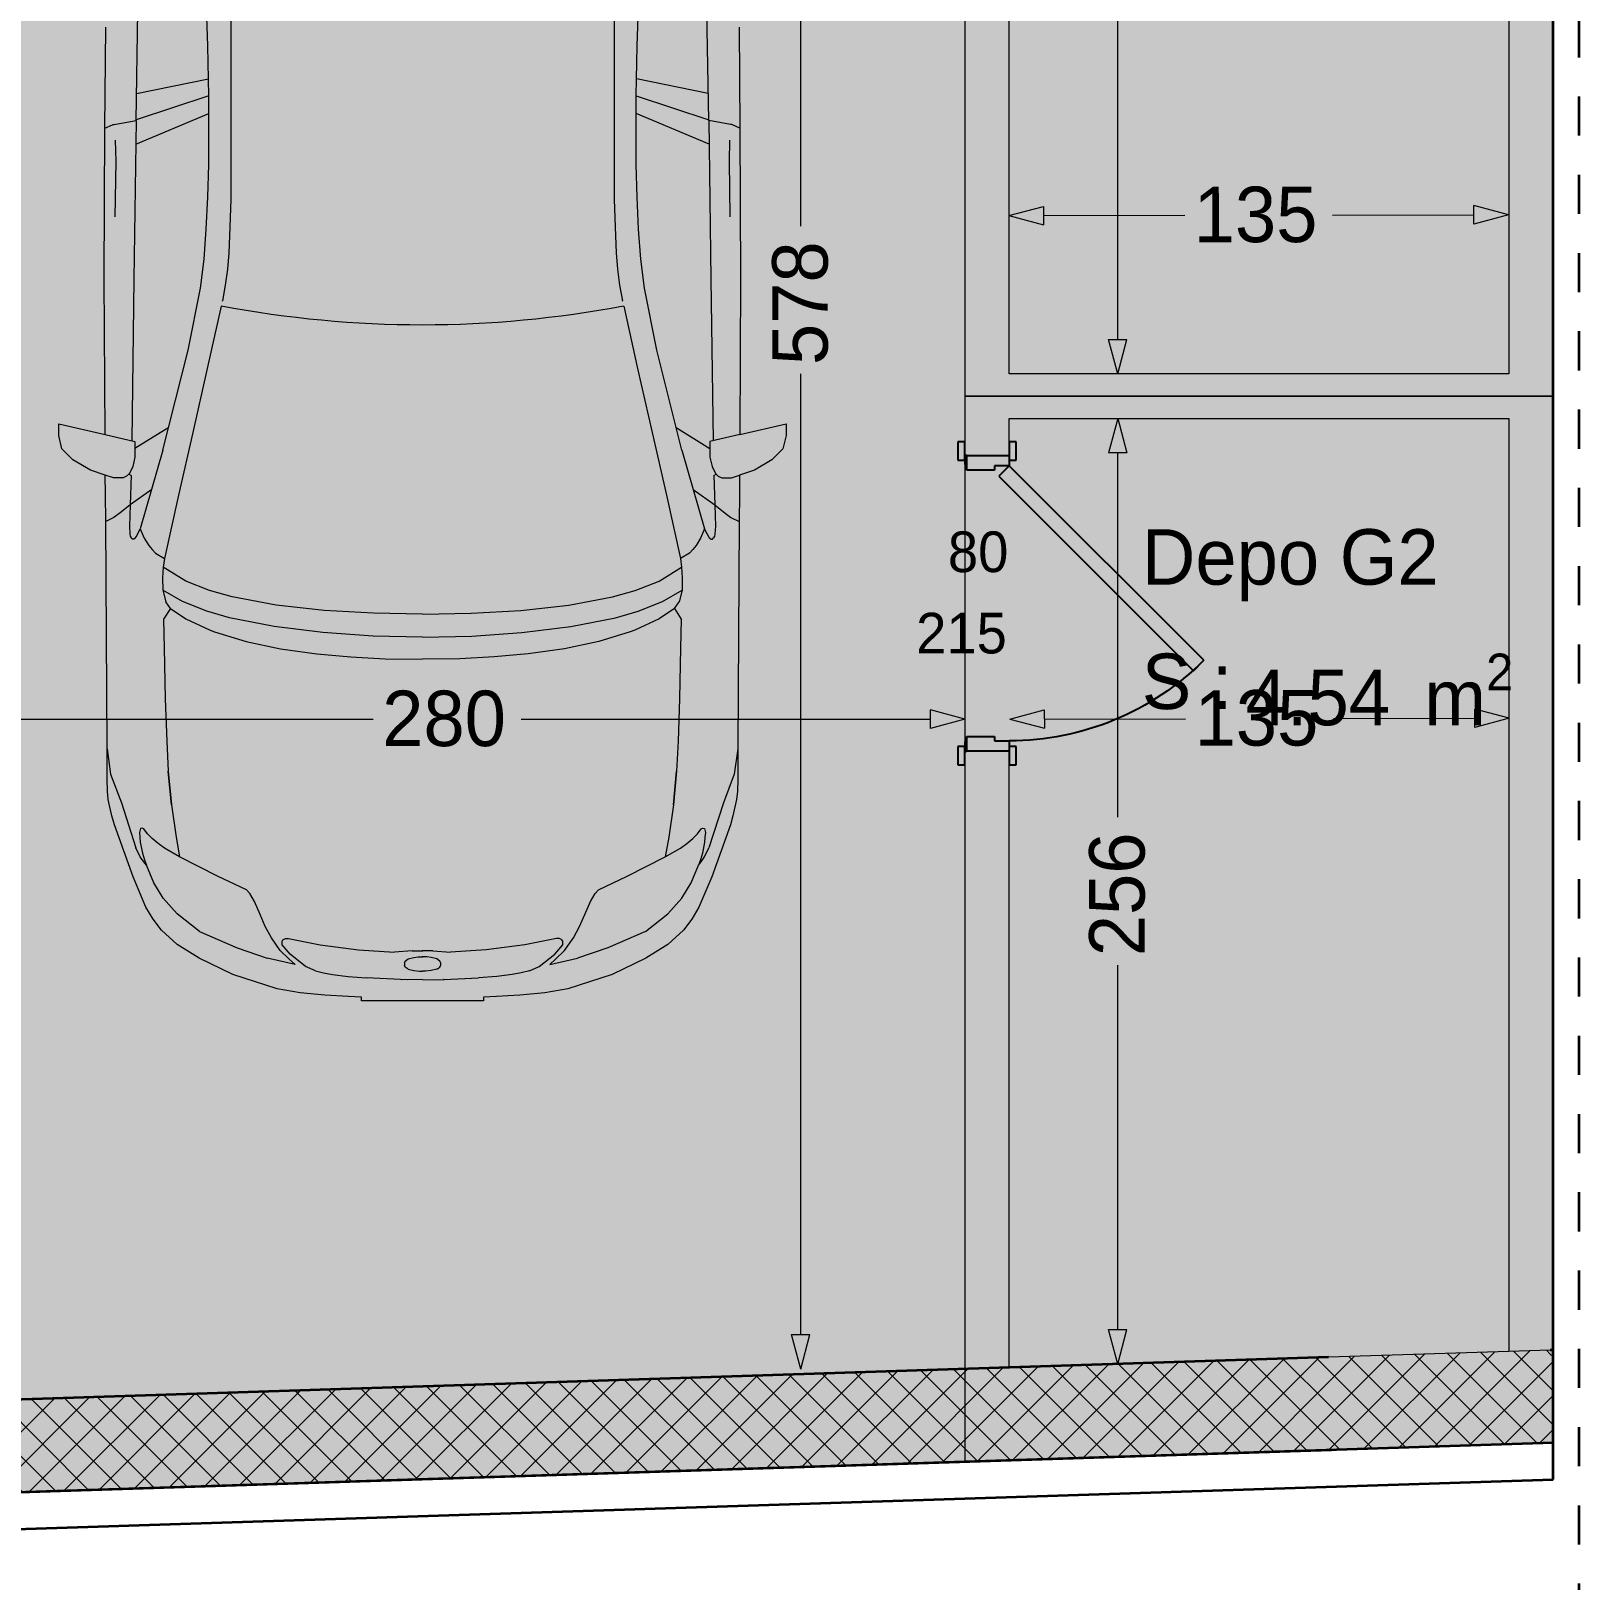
# Model space of a CAD drawing. Header units: millimetres. Extents: x 635850 to 824661, y -5878409 to -5774454.
# Drawn here: x 781539 to 785725, y -5820627 to -5816438 of the extents above; entities that cross this region are included whole.
import ezdxf
from ezdxf.enums import TextEntityAlignment as Align

# ---------------------------------------------------------------- set-up
doc = ezdxf.new("R2010")
doc.units = ezdxf.units.MM
doc.header["$MEASUREMENT"] = 0
doc.linetypes.add('Dashed', pattern=[211.666667, 105.833333, -105.833333])
for name, color, linetype, lineweight, true_color in [('2D Drafting - General_Pen_No__241', 7, 'Continuous', 13, 0xe8e8e8), ('A - Ndertesa 4 - Veturat_Pen_No__102', 7, 'Continuous', 13, 0xcccccc), ('A - Ndertesa 6 - Zonat Bodrum_Pen_No__94', 7, 'Continuous', 13, 0xe4ad2c), ('A - Ndertesa 7 - Muret_Pen_No__102', 7, 'Continuous', 13, 0xcccccc), ('A - Ndertesa 7 - Muret_Pen_No__82', 7, 'Continuous', 20, 0xaaaaaa), ('A - Ndertesa 7 - Ndertesa 4 - Dimensionimi Bazik_Pen_No__102', 7, 'Continuous', 13, 0xcccccc), ('A - Ndertesa 7 - Ndertesa 4 - Dimensionimi Bazik_Pen_No__82', 7, 'Continuous', 20, 0xaaaaaa), ('A - Ndertesa 7 - Veturat_Pen_No__102', 7, 'Continuous', 13, 0xcccccc), ('ARCHICAD Door Markers_Pen_No__112', 7, 'Continuous', 13, 0xd5aaaa)]:
    doc.layers.add(name, color=color, linetype=linetype, lineweight=lineweight, true_color=true_color)
for name, color, linetype, lineweight in [('A - Ndertesa 5 - 2D Drafting - General_Pen_No__6', 5, 'Continuous', 35), ('A - Ndertesa 7  - Pllaka meskatitt_Pen_No__7', 7, 'Continuous', 35), ('A - Ndertesa 7 - Muret_Pen_No__101', 252, 'Continuous', 13), ('A - Ndertesa 7 - Muret_Pen_No__22', 8, 'Continuous', 35), ('A - Ndertesa 7 - Shtyllat_Pen_No__1', 7, 'Continuous', 13), ('A - Ndertesa 7 - Shtyllat_Pen_No__101', 252, 'Continuous', 13), ('A - Situacioni_Pen_No__22', 8, 'Continuous', 35), ('ARCHICAD Doors_Pen_No__101', 252, 'Continuous', 13), ('ARCHICAD Doors_Pen_No__42', 8, 'Continuous', 25), ('ARCHICAD Zone Stamps_Pen_No__101', 252, 'Continuous', 13)]:
    doc.layers.add(name, color=color, linetype=linetype, lineweight=lineweight)
for name, color, linetype in [('A - Ndertesa 6 - Zonat Bodrum', 7, 'Continuous'), ('A - Ndertesa 7  - Pllaka meskatitt', 7, 'Continuous'), ('A - Ndertesa 7 - Muret', 7, 'Continuous'), ('A - Ndertesa 7 - Ndertesa 4 - Dimensionimi Bazik', 7, 'Continuous'), ('A - Ndertesa 7 - Shtyllat', 7, 'Continuous'), ('ARCHICAD Door Markers', 7, 'Continuous'), ('ARCHICAD Doors', 7, 'Continuous')]:
    doc.layers.add(name, color=color, linetype=linetype)
doc.styles.add('GENERATED_STYLE_1', font='GOTHIC.TTF')
doc.dimstyles.new('GENERATED_STYLE__1', dxfattribs={"dimtxt": 150, "dimasz": 91.78744, "dimexe": 0.18, "dimexo": 0.0625, "dimgap": 0, "dimtad": 0, "dimdec": 0, "dimlfac": 0.1, "dimzin": 0, "dimdsep": 46, "dimtxsty": 'GENERATED_STYLE_1', "dimblk": 'ARROWHEAD_5', "dimblk1": 'ARROWHEAD_5', "dimblk2": 'ARROWHEAD_5', "dimcen": 0.09, "dimse1": 1, "dimse2": 1, "dimclrd": 256, "dimclre": 256, "dimclrt": 256, "dimadec": 0, "dimazin": 0, "dimtfac": 1, "dimtdec": 4, "dimtmove": 0, "dimatfit": 3, "dimfxl": 0, "dimtolj": 1, "dimtzin": 0, "dimarcsym": 0})
doc.dimstyles.new('GENERATED_STYLE__2', dxfattribs={"dimtxt": 150, "dimasz": 91.78744, "dimexe": 0.18, "dimexo": 0.0625, "dimgap": 0, "dimtad": 0, "dimtih": 1, "dimtoh": 1, "dimdec": 0, "dimlfac": 0.1, "dimzin": 0, "dimdsep": 46, "dimtxsty": 'GENERATED_STYLE_1', "dimblk": 'ARROWHEAD_5', "dimblk1": 'ARROWHEAD_5', "dimblk2": 'ARROWHEAD_5', "dimcen": 0.09, "dimse1": 1, "dimse2": 1, "dimclrd": 256, "dimclre": 256, "dimclrt": 256, "dimadec": 0, "dimazin": 0, "dimtfac": 1, "dimtdec": 4, "dimtmove": 0, "dimatfit": 3, "dimfxl": 0, "dimtolj": 1, "dimtzin": 0, "dimarcsym": 0})
pattern_1 = [(45, (664183.82, -5827429.525), (-45.96194, 45.96194), []), (135, (664183.82, -5827429.525), (45.96194, 45.96194), [])]

# ---------------------------------------------------------------- blocks, each defined once
blk = doc.blocks.new('Depo G1__25', base_point=(784998.5, -5815643.7))
at = {"layer": 'A - Ndertesa 6 - Zonat Bodrum_Pen_No__94', "linetype": 'Continuous', "lineweight": 0, "true_color": 0xffffff}
blk.add_hatch(color=7, dxfattribs=at).paths.add_polyline_path([(785655, -5814654.6), (784064.4, -5814654.6), (784064.4, -5817425.2), (785655, -5817425.2)])
at = {"layer": 'ARCHICAD Zone Stamps_Pen_No__101', "color": 252, "lineweight": 13, "insert": (784767.1, -5815733.1), "char_height": 150, "attachment_point": 1, "style": 'GENERATED_STYLE_1'}
blk.add_mtext('\\A1;{\\pql;\\pt0,5050;\\fCentury Gothic|b0|i0|c0|p34;4.41\\fCentury Gothic|b0|i0|c0|p34;\\A1{\\H.66x;\\S^  ;}\\fCentury Gothic|b0|i0|c0|p34; m\\fCentury Gothic|b0|i0|c0|p34;\\A1{\\H.66x;\\S2^  ;}}', dxfattribs=at)
at = {"layer": 'ARCHICAD Zone Stamps_Pen_No__101', "color": 252, "lineweight": 13, "style": 'GENERATED_STYLE_1'}
for tag, p in [('DUMMY_849', (785510.8, -5815340.9)), ('ROOM_NAME', (784486.2, -5815396.7)), ('calculatedAreaCode', (784486.2, -5815733.1))]:
    blk.add_attdef(tag, text='', height=150, dxfattribs=at).set_placement(p, align=Align.TOP_LEFT)
blk = doc.blocks.new('Depo G2__26', base_point=(785055, -5818032))
at = {"layer": 'A - Ndertesa 6 - Zonat Bodrum_Pen_No__94', "linetype": 'Continuous', "lineweight": 0, "true_color": 0xffffff}
blk.add_hatch(color=7, dxfattribs=at).paths.add_polyline_path([(785655, -5817425.2), (784064.4, -5817425.2), (784064.4, -5820306.2), (785655, -5820254.8)])
at = {"layer": 'ARCHICAD Zone Stamps_Pen_No__101', "color": 252, "lineweight": 13, "insert": (784823.6, -5818121.4), "char_height": 150, "attachment_point": 1, "style": 'GENERATED_STYLE_1'}
blk.add_mtext('\\A1;{\\pql;\\pt0,5050;\\fCentury Gothic|b0|i0|c0|p34;4.54\\fCentury Gothic|b0|i0|c0|p34;\\A1{\\H.66x;\\S^  ;}\\fCentury Gothic|b0|i0|c0|p34; m\\fCentury Gothic|b0|i0|c0|p34;\\A1{\\H.66x;\\S2^  ;}}', dxfattribs=at)
at = {"layer": 'ARCHICAD Zone Stamps_Pen_No__101', "color": 252, "lineweight": 13, "style": 'GENERATED_STYLE_1'}
for tag, p in [('DUMMY_849', (785567.3, -5817729.2)), ('ROOM_NAME', (784542.7, -5817785)), ('calculatedAreaCode', (784542.7, -5818121.4))]:
    blk.add_attdef(tag, text='', height=150, dxfattribs=at).set_placement(p, align=Align.TOP_LEFT)
blk = doc.blocks.new('Slab_4', base_point=(764617.5, -5778938.9))
at = {"layer": 'A - Ndertesa 7  - Pllaka meskatitt_Pen_No__7', "color": 7, "linetype": 'Continuous', "lineweight": 35, "flags": 128}
blk.add_lwpolyline([(764617.5, -5778938.9), (750355, -5780623.3), (750355, -5821675.8), (764660.1, -5821033.7), (785655, -5820354.8), (785655, -5777754.2), (764617.5, -5778938.7)], close=True, dxfattribs=at)
blk = doc.blocks.new('Door 25_4')
at = {"layer": 'ARCHICAD Doors_Pen_No__101', "color": 252, "linetype": 'Continuous', "lineweight": 13}
for p, q in [((-400, 0), (-437, 0)), ((-400, 0), (-437, 0)), ((-400, 0), (-400, -115)), ((-400, 0), (-400, -115)), ((400, 0), (400, -115)), ((400, 0), (400, -115)), ((400, 0), (437, 0)), ((400, 0), (437, 0)), ((-400, -120), (-437, -120)), ((-400, -120), (-437, -120)), ((-400, -115), (-400, -120)), ((-400, -115), (-400, -120)), ((400, -115), (400, -120)), ((400, -115), (400, -120)), ((400, -120), (437, -120)), ((400, -120), (437, -120))]:
    blk.add_line(p, q, dxfattribs=at)
at = {"layer": 'ARCHICAD Doors_Pen_No__42', "color": 8, "linetype": 'Continuous', "lineweight": 25}
for p, q in [((-182.4, 497.8), (-154.1, 526.1)), ((-154.1, 526.1), (372, 0)), ((343.7, -28.3), (-182.4, 497.8)), ((-437, 0), (-437, 19)), ((-437, 19), (-387, 19)), ((-387, 0), (-437, 0)), ((-372, 0), (-400, 0)), ((-400, 0), (-400, -115)), ((-387, 19), (-387, 0)), ((-372, -40), (-372, 0)), ((372, 0), (343.7, -28.3)), ((400, 0), (372, 0)), ((372, 0), (372, -40)), ((387, 19), (437, 19)), ((387, 0), (387, 19)), ((437, 0), (387, 0)), ((400, -115), (400, 0)), ((437, 19), (437, 0)), ((-360, -40), (-372, -40)), ((-360, -115), (-360, -40)), ((372, -40), (360, -40)), ((360, -40), (360, -115)), ((-437, -139), (-437, -120)), ((-437, -120), (-387, -120)), ((-400, -120), (-400, -115)), ((-400, -115), (-375, -115)), ((-400, -115), (-360, -115)), ((-375, -120), (-400, -120)), ((-387, -120), (-387, -139)), ((-375, -115), (-375, -120)), ((360, -115), (400, -115)), ((375, -120), (375, -115)), ((375, -115), (400, -115)), ((400, -120), (375, -120)), ((387, -120), (437, -120)), ((387, -139), (387, -120)), ((400, -115), (400, -120)), ((437, -120), (437, -139)), ((-387, -139), (-437, -139)), ((437, -139), (387, -139))]:
    blk.add_line(p, q, dxfattribs=at)
blk.add_arc((372, 0), 744, 135, 180, dxfattribs=at)
blk = doc.blocks.new('D Marker 25_14')
at = {"layer": 'ARCHICAD Door Markers_Pen_No__112', "color": 9, "lineweight": 13, "true_color": 0xd5aaaa, "char_height": 110, "attachment_point": 7, "rotation": 270, "style": 'GENERATED_STYLE_1'}
for s, insert in [('\\A1;{\\pql;\\pt0;\\fCentury Gothic|b0|i0|c0|p34;215\\fCentury Gothic|b0|i0|c0|p34;\\A1{\\H.66x;\\S^  ;}\\fCentury Gothic|b0|i0|c0|p34;\\fCentury Gothic|b0|i0|c0|p34;}', (-167.8, 131.9)), ('\\A1;{\\pql;\\pt0;\\fCentury Gothic|b0|i0|c0|p34;80\\fCentury Gothic|b0|i0|c0|p34;\\A1{\\H.66x;\\S^  ;}\\fCentury Gothic|b0|i0|c0|p34;\\fCentury Gothic|b0|i0|c0|p34;}', (52.2, 46))]:
    blk.add_mtext(s, dxfattribs=dict(at, insert=insert))
blk = doc.blocks.new('Wall_234', base_point=(784064.4, -5820306.2))
at = {"layer": 'A - Ndertesa 7 - Muret_Pen_No__102', "linetype": 'Continuous', "lineweight": 0, "true_color": 0xcccccc}
for points in [[(784064.4, -5814774.6), (784064.4, -5817585.4), (784184.4, -5817585.4), (784184.4, -5814774.6)], [(784064.4, -5820056.1), (784184.4, -5820052.2), (784184.4, -5818385.4), (784064.4, -5818385.4)]]:
    blk.add_hatch(color=254, dxfattribs=at).paths.add_polyline_path(points)
at = {"layer": 'A - Ndertesa 7 - Muret_Pen_No__101', "color": 252, "linetype": 'Continuous', "lineweight": 13}
for p, q in [((784064.4, -5817585.4), (784064.4, -5817548.4)), ((784184.4, -5817585.4), (784184.4, -5817548.4)), ((784069.4, -5817585.4), (784064.4, -5817585.4)), ((784184.4, -5817585.4), (784069.4, -5817585.4)), ((784064.4, -5818385.4), (784064.4, -5818422.4)), ((784069.4, -5818385.4), (784064.4, -5818385.4)), ((784184.4, -5818385.4), (784069.4, -5818385.4)), ((784184.4, -5818385.4), (784184.4, -5818422.4))]:
    blk.add_line(p, q, dxfattribs=at)
at = {"layer": 'A - Ndertesa 7 - Muret_Pen_No__101', "color": 252, "linetype": 'Continuous', "lineweight": 13, "flags": 128}
for points in [[(784064.4, -5814654.6), (784064.4, -5817585.4)], [(784184.4, -5817365.2), (784184.4, -5814774.6)], [(784184.4, -5817585.4), (784184.4, -5817485.2)], [(784064.4, -5818385.4), (784064.4, -5820056.1)], [(784184.4, -5820052.2), (784184.4, -5818385.4)], [(784184.4, -5820052.2), (784064.4, -5820056.1)]]:
    blk.add_lwpolyline(points, dxfattribs=at)
at = {"layer": 'ARCHICAD Door Markers', "color": 161, "lineweight": 25, "true_color": 0x40a5ff, "rotation": 90}
blk.add_blockref('D Marker 25_14', (784064.4, -5817985.4), dxfattribs=at)
at = {"layer": 'ARCHICAD Doors', "color": 7, "linetype": 'Continuous', "lineweight": 13, "xscale": -1, "zscale": 1000, "rotation": 270}
blk.add_blockref('Door 25_4', (784184.4, -5817985.4), dxfattribs=at)
blk = doc.blocks.new('Wall_236', base_point=(784064.4, -5817425.2))
at = {"layer": 'A - Ndertesa 7 - Muret_Pen_No__102', "linetype": 'Continuous', "lineweight": 0, "true_color": 0xcccccc}
blk.add_hatch(color=254, dxfattribs=at).paths.add_polyline_path([(784184.4, -5817485.2), (785535, -5817485.2), (785535, -5817365.2), (784184.4, -5817365.2)])
at = {"layer": 'A - Ndertesa 7 - Muret_Pen_No__101', "color": 252, "linetype": 'Continuous', "lineweight": 13, "flags": 128}
for points in [[(785535, -5817365.2), (784184.4, -5817365.2)], [(784184.4, -5817485.2), (785535, -5817485.2)]]:
    blk.add_lwpolyline(points, dxfattribs=at)
blk = doc.blocks.new('Wall_270', base_point=(785655, -5820254.8))
at = {"layer": 'A - Ndertesa 7 - Muret_Pen_No__82', "linetype": 'Continuous', "lineweight": 20, "true_color": 0xaaaaaa}
h = blk.add_hatch(dxfattribs=at)
h.set_pattern_fill('Concrete_Block', color=253, style=0, pattern_type=2)
h.set_pattern_definition(pattern_1)
h.paths.add_polyline_path([(785047.2, -5820024.3), (778760.2, -5820227.6), (778768.3, -5820477.5), (785055.3, -5820274.2)])
h = blk.add_hatch(dxfattribs=at)
h.set_pattern_fill('Concrete_Block', color=253, style=0, pattern_type=2)
h.set_pattern_definition(pattern_1)
h.paths.add_polyline_path([(785655, -5820004.7), (785646.9, -5820004.9), (785655, -5820254.8)])
at = {"layer": 'A - Ndertesa 7 - Muret_Pen_No__22', "color": 8, "linetype": 'Continuous', "lineweight": 35}
blk.add_line((785655, -5820004.7), (785646.9, -5820004.9), dxfattribs=at)
at = {"layer": 'A - Ndertesa 7 - Muret_Pen_No__22', "color": 8, "linetype": 'Continuous', "lineweight": 35, "flags": 128}
for points in [[(785047.2, -5820024.3), (778760.2, -5820227.6)], [(785655, -5820254.8), (785655, -5820004.7)], [(778768.3, -5820477.5), (785055.3, -5820274.2)]]:
    blk.add_lwpolyline(points, dxfattribs=at)
blk = doc.blocks.new('Wall_274', base_point=(785655, -5814654.6))
at = {"layer": 'A - Ndertesa 7 - Muret_Pen_No__102', "linetype": 'Continuous', "lineweight": 0, "true_color": 0xcccccc}
blk.add_hatch(color=254, dxfattribs=at).paths.add_polyline_path([(785655, -5820004.7), (785655, -5814774.6), (785535, -5814774.6), (785535, -5820008.5)])
at = {"layer": 'A - Ndertesa 7 - Muret_Pen_No__101', "color": 252, "linetype": 'Continuous', "lineweight": 13, "flags": 128}
for points in [[(785535, -5814774.6), (785535, -5817365.2)], [(785655, -5820004.7), (785655, -5814774.6)], [(785535, -5817485.2), (785535, -5820008.5)]]:
    blk.add_lwpolyline(points, dxfattribs=at)
at = {"layer": 'A - Ndertesa 7 - Muret_Pen_No__22', "color": 8, "linetype": 'Continuous', "lineweight": 35}
blk.add_line((785655, -5820004.7), (785646.9, -5820004.9), dxfattribs=at)
blk = doc.blocks.new('Column_311', base_point=(785351.1, -5820139.5))
at = {"layer": 'A - Ndertesa 7 - Shtyllat_Pen_No__101', "linetype": 'Continuous', "lineweight": 13}
h = blk.add_hatch(dxfattribs=at)
h.set_pattern_fill('Concrete_Block', color=252, style=0, pattern_type=2)
h.set_pattern_definition(pattern_1)
h.paths.add_polyline_path([(785535, -5820008.5), (785047.2, -5820024.3), (785055.3, -5820274.2), (785655, -5820254.8)])
h = blk.add_hatch(dxfattribs=at)
h.set_pattern_fill('Concrete_Block', color=252, style=0, pattern_type=2)
h.set_pattern_definition(pattern_1)
h.paths.add_polyline_path([(785535, -5820008.5), (785655, -5820254.8), (785646.9, -5820004.9)])
at = {"layer": 'A - Ndertesa 7 - Shtyllat_Pen_No__1', "color": 7, "linetype": 'Continuous', "lineweight": 13, "flags": 128}
for points in [[(785535, -5820008.5), (785047.2, -5820024.3)], [(785646.9, -5820004.9), (785535, -5820008.5)], [(785055.3, -5820274.2), (785655, -5820254.8)]]:
    blk.add_lwpolyline(points, dxfattribs=at)
blk = doc.blocks.new('Car 05 25_3')
at = {"layer": 'A - Ndertesa 4 - Veturat_Pen_No__102', "color": 254, "linetype": 'Continuous', "lineweight": 13, "true_color": 0xcccccc}
for p, q in [((1120.7, 838.2), (1120.2, 836.3)), ((1129.9, 858.5), (1120.7, 838.2)), ((1957.8, 858.1), (1977.2, 777.4)), ((2075.3, 835.7), (2067.9, 857.7)), ((2182.3, 834.1), (2193.2, 856.5)), ((2808, 852.6), (2876.9, 843.3)), ((2876.9, 843.3), (2954.2, 813.7)), ((1115.1, 808.9), (1108.6, 774)), ((1119.5, 833.3), (1115.1, 808.9)), ((1120.2, 836.3), (1119.5, 833.3)), ((1162.6, 830.5), (1220.1, 829.1)), ((1220.1, 829.1), (1369.7, 831.5)), ((2063.4, 792.3), (2070.4, 799.9)), ((2070.4, 799.9), (2075.2, 809.4)), ((2075.2, 809.4), (2075.3, 835.7)), ((2148, 790.5), (2166.8, 813.8)), ((2166.8, 813.8), (2182.3, 834.1)), ((2904.1, 832.9), (2905.1, 832.8)), ((2954.2, 813.7), (3075.8, 774.7)), ((1108.6, 774), (813.6, 769.3)), ((1036.3, 772.8), (996.5, 578.8)), ((1042, 578), (1107.6, 774)), ((1173.3, 774.9), (1090.3, 577.9)), ((1108.6, 774), (1537.6, 780)), ((1537.6, 780), (1975, 786.1)), ((1939.2, 686.2), (1995.9, 777.4)), ((1977.2, 777.4), (2019.6, 777.4)), ((2000.4, 701.6), (2213.5, 763)), ((2019.6, 777.4), (2044.5, 783.1)), ((2044.5, 783.1), (2063.4, 792.3)), ((2068.7, 787.7), (2065.4, 794.5)), ((2068.7, 787.7), (2148, 790.5)), ((2106.5, 732.2), (2148, 790.5)), ((2148, 790.5), (2205.6, 792.2)), ((2205.6, 792.2), (2227.2, 791)), ((2226.6, 769.9), (2213.5, 763)), ((2213.5, 763), (2238.3, 752.2)), ((2234.4, 774), (2226.6, 769.9)), ((2227.2, 791), (2232.6, 790)), ((2232.6, 790), (2237.9, 787.3)), ((2238.5, 776.9), (2234.4, 774)), ((2240.8, 784), (2237.9, 787.3)), ((2238.5, 776.9), (2240.9, 780.5)), ((2240.9, 780.5), (2240.8, 784)), ((3022.5, 758.3), (3023.7, 762.5)), ((3024.5, 753.7), (3022.5, 758.3)), ((3023.7, 762.5), (3034.6, 765.1)), ((3034.6, 765.1), (3046.9, 763.8)), ((3046.9, 763.8), (3060.9, 762.9)), ((3060.9, 762.9), (3089.9, 757.4)), ((3100.5, 763.1), (3075.8, 774.7)), ((3089.9, 757.4), (3108.4, 751.4)), ((3114.1, 753.3), (3100.5, 763.1)), ((2238.3, 752.2), (2258.5, 739.7)), ((2258.5, 739.7), (2269, 731.1)), ((2269, 731.1), (2278.8, 722)), ((2278.8, 722), (2293.8, 697.7)), ((3037.9, 743.5), (3024.5, 753.7)), ((3050.6, 730.7), (3037.9, 743.5)), ((3064.5, 714.6), (3050.6, 730.7)), ((3077, 697.8), (3064.5, 714.6)), ((3108.4, 751.4), (3122.9, 746.4)), ((3122.9, 746.4), (3114.1, 753.3)), ((3170.1, 726.6), (3122.9, 746.4)), ((3211.7, 701), (3170.1, 726.6)), ((2000.4, 701.6), (1730.4, 633.8)), ((2122, 660), (2293.8, 697.7)), ((2293.8, 697.7), (2317.2, 700.7)), ((2293.8, 697.6), (2293.8, 697.7)), ((2317.2, 700.7), (2345.7, 702.7)), ((2355.1, 639.9), (2317.2, 700.7)), ((2345.7, 702.7), (2378.9, 702)), ((2410.1, 649.1), (2378.9, 702)), ((2378.9, 702), (2410.6, 694.2)), ((2410.6, 694.2), (2410.6, 694.2)), ((2428.7, 681.7), (2410.6, 694.2)), ((2428.7, 681.7), (2457.3, 700)), ((2428.8, 681.7), (2428.7, 681.7)), ((2428.8, 681.7), (2456.7, 639.8)), ((2457.3, 700), (2535.5, 698)), ((2535.4, 698), (2673.2, 695.5)), ((2535.5, 698), (2535.5, 698)), ((2673.2, 695.5), (2787.2, 691.5)), ((2787.2, 691.5), (2868.4, 687.2)), ((2868.4, 687.2), (2959.7, 679)), ((2959.7, 679), (2868.4, 687.2)), ((2959.7, 679), (3047.2, 666.2)), ((3100, 656.6), (3077, 697.8)), ((3254.3, 663.2), (3211.7, 701)), ((1730.4, 633.8), (1562, 600.6)), ((1952.8, 621.3), (2122, 660)), ((2379.8, 575.4), (2355.1, 639.9)), ((2436, 583.2), (2410.1, 649.1)), ((2456.7, 639.8), (2487.2, 574.3)), ((3047.2, 666.2), (3100, 656.6)), ((3152.9, 553.9), (3100, 656.6)), ((3301.9, 602.8), (3254.3, 663.2)), ((1483.9, 590.1), (1403, 584.4)), ((1562, 600.6), (1483.9, 590.1)), ((1779.6, 581.8), (1952.8, 621.3)), ((3301.9, 602.8), (3346, 501.4)), ((907.3, 580.3), (772.8, 585)), ((1042, 578), (907.3, 580.3)), ((1227.8, 577.5), (1042, 578)), ((1316.1, 580.5), (1227.8, 577.5)), ((1403, 584.4), (1316.1, 580.5)), ((1610.7, 544.1), (1779.6, 581.8)), ((2397.3, 514.3), (2379.8, 575.4)), ((2453.6, 521.6), (2436, 583.2)), ((2487.2, 574.3), (2491.8, 562)), ((2491.8, 562), (2517.9, 477)), ((3189.6, 475.6), (3152.9, 553.9)), ((756.8, 518.1), (1322.6, 518.1)), ((1322.6, 518.1), (1420.5, 521.7)), ((1420.5, 521.7), (1466.6, 524)), ((1466.6, 524), (1510.9, 527.6)), ((1510.9, 527.6), (1554.3, 533.1)), ((1554.3, 533.1), (1596.8, 541)), ((1597.3, 541.2), (1596.7, 540.9)), ((2419.3, 395.7), (2397.3, 514.3)), ((2477.6, 401.1), (2453.6, 521.6)), ((2517.9, 477), (2537.5, 384.1)), ((3199.4, 466.8), (3189.6, 475.6)), ((3220.7, 454.4), (3199.4, 466.8)), ((3346, 501.4), (3374.3, 419.6)), ((3256.1, 439.2), (3220.7, 454.4)), ((3288.4, 425.1), (3256.1, 439.2)), ((3319.4, 408.4), (3288.4, 425.1)), ((3391.1, 344.2), (3374.3, 419.6)), ((2433.7, 266.1), (2419.3, 395.7)), ((2493.9, 269.1), (2477.6, 401.1)), ((2537.5, 384.1), (2551.5, 285.6)), ((3353.5, 384.3), (3319.4, 408.4)), ((3324.7, 377.3), (3321.2, 370.5)), ((3328.3, 379.6), (3324.7, 377.3)), ((3338.5, 379.5), (3328.3, 379.6)), ((3363.6, 357.8), (3338.5, 379.5)), ((3377.2, 360), (3353.5, 384.3)), ((3321.2, 370.5), (3321, 362.1)), ((3321, 362.1), (3338.3, 276.9)), ((3396.7, 315.8), (3363.6, 357.8)), ((3391.1, 344.2), (3377.2, 360)), ((3408.1, 289.4), (3396.7, 315.8)), ((2441.6, 132), (2433.7, 266.1)), ((2503.1, 133.2), (2493.9, 269.1)), ((2551.5, 285.6), (2559.7, 193.7)), ((3338.3, 276.9), (3351.9, 172.7)), ((3408.1, 289.4), (3413.8, 267.3)), ((3413.8, 267.3), (3418.5, 242.9)), ((3418.5, 242.9), (3424, 200.7)), ((2559.7, 193.7), (2564.4, 101.2)), ((3351.9, 172.7), (3358.3, 75.9)), ((3424, 200.7), (3427.7, 152)), ((2444, 0), (2441.6, 132)), ((2506, 0), (2503.1, 133.2)), ((3432.4, 40), (3427.7, 152)), ((2564.4, 101.2), (2566, 0)), ((3354, 27.9), (3358.3, 75.9)), ((3382, 46.6), (3376.3, 39)), ((3386.2, 48.4), (3382, 46.6)), ((3386.2, 48.4), (3394.3, 48.4)), ((3398.5, 46.6), (3394.3, 48.4)), ((3404.2, 39), (3398.5, 46.6)), ((3431.8, 57.4), (3431.8, 56.8)), ((2444, 0), (2441.6, -132)), ((2564.4, -101.2), (2566, 0)), ((3354, 27.9), (3354, -0.8)), ((3354, -27.9), (3354, 0.8)), ((3370.9, 11.7), (3370.3, -0.8)), ((3370.9, -11.7), (3370.3, 0.8)), ((3372.5, 23.7), (3370.9, 11.7)), ((3376.3, 39), (3372.5, 23.7)), ((3404.2, 39), (3408, 23.7)), ((3408, 23.7), (3409.8, 8.1)), ((3409.8, 8.1), (3409.8, 0)), ((3432, 0), (3432.4, 40)), ((3432, 0), (3432.4, -40)), ((2506, 0), (2503.1, -133.2)), ((3354, -27.9), (3358.3, -75.9)), ((3372.5, -23.7), (3370.9, -11.7)), ((3376.3, -39), (3372.5, -23.7)), ((3382, -46.6), (3376.3, -39)), ((3404.2, -39), (3398.5, -46.6)), ((3404.2, -39), (3408, -23.7)), ((3408, -23.7), (3409.8, -8.1)), ((3409.8, -8.1), (3409.8, 0)), ((3432.4, -40), (3427.7, -152)), ((3351.9, -172.7), (3358.3, -75.9)), ((3386.2, -48.4), (3382, -46.6)), ((3386.2, -48.4), (3394.3, -48.4)), ((3398.5, -46.6), (3394.3, -48.4)), ((3431.8, -57.4), (3431.8, -56.8)), ((2559.7, -193.7), (2564.4, -101.2)), ((2441.6, -132), (2433.7, -266.1)), ((2503.1, -133.2), (2493.9, -269.1)), ((3424, -200.7), (3427.7, -152)), ((2551.5, -285.6), (2559.7, -193.7)), ((3338.3, -276.9), (3351.9, -172.7)), ((3418.5, -242.9), (3424, -200.7)), ((3413.8, -267.3), (3418.5, -242.9)), ((2433.7, -266.1), (2419.3, -395.7)), ((2493.9, -269.1), (2477.6, -401.1)), ((2537.5, -384.1), (2551.5, -285.6)), ((3321, -362.1), (3338.3, -276.9)), ((3408.1, -289.4), (3396.7, -315.8)), ((3408.1, -289.4), (3413.8, -267.3)), ((3396.7, -315.8), (3363.6, -357.8)), ((3321.2, -370.5), (3321, -362.1)), ((3324.7, -377.3), (3321.2, -370.5)), ((3363.6, -357.8), (3338.5, -379.5)), ((3377.2, -360), (3353.5, -384.3)), ((3391.1, -344.2), (3374.3, -419.6)), ((3391.1, -344.2), (3377.2, -360)), ((2419.3, -395.7), (2397.3, -514.3)), ((2477.6, -401.1), (2453.6, -521.6)), ((2517.9, -477), (2537.5, -384.1)), ((3319.4, -408.4), (3288.4, -425.1)), ((3353.5, -384.3), (3319.4, -408.4)), ((3328.3, -379.6), (3324.7, -377.3)), ((3338.5, -379.5), (3328.3, -379.6)), ((3220.7, -454.4), (3199.4, -466.8)), ((3256.1, -439.2), (3220.7, -454.4)), ((3288.4, -425.1), (3256.1, -439.2)), ((3346, -501.4), (3374.3, -419.6)), ((2491.8, -562), (2517.9, -477)), ((3189.6, -475.6), (3152.9, -553.9)), ((3199.4, -466.8), (3189.6, -475.6)), ((3301.9, -602.8), (3346, -501.4)), ((756.8, -518.1), (1322.6, -518.1)), ((1322.6, -518.1), (1420.5, -521.7)), ((1420.5, -521.7), (1466.6, -524)), ((1466.6, -524), (1510.9, -527.6)), ((1510.9, -527.6), (1554.3, -533.1)), ((1554.3, -533.1), (1596.8, -541)), ((1597.3, -541.2), (1596.7, -540.9)), ((1610.7, -544.1), (1779.6, -581.8)), ((2397.3, -514.3), (2379.8, -575.4)), ((2453.6, -521.6), (2436, -583.2)), ((907.3, -580.3), (772.8, -585)), ((1042, -578), (907.3, -580.3)), ((1036.3, -772.8), (996.5, -578.8)), ((1227.8, -577.5), (1042, -578)), ((1042, -578), (1107.6, -774)), ((1173.3, -774.9), (1090.3, -577.9)), ((1316.1, -580.5), (1227.8, -577.5)), ((1403, -584.4), (1316.1, -580.5)), ((1483.9, -590.1), (1403, -584.4)), ((1779.6, -581.8), (1952.8, -621.3)), ((2379.8, -575.4), (2355.1, -639.9)), ((2436, -583.2), (2410.1, -649.1)), ((2456.7, -639.8), (2487.2, -574.3)), ((2487.2, -574.3), (2491.8, -562)), ((3152.9, -553.9), (3100, -656.6)), ((1562, -600.6), (1483.9, -590.1)), ((1730.4, -633.8), (1562, -600.6)), ((1952.8, -621.3), (2122, -660)), ((3301.9, -602.8), (3254.3, -663.2)), ((2000.4, -701.6), (1730.4, -633.8)), ((2122, -660), (2293.8, -697.7)), ((2355.1, -639.9), (2317.2, -700.7)), ((2410.1, -649.1), (2378.9, -702)), ((2428.8, -681.7), (2456.7, -639.8)), ((2959.7, -679), (3047.2, -666.2)), ((3047.2, -666.2), (3100, -656.6)), ((3100, -656.6), (3077, -697.8)), ((3254.3, -663.2), (3211.7, -701)), ((1939.2, -686.2), (1995.9, -777.4)), ((2000.4, -701.6), (2213.5, -763)), ((2278.8, -722), (2293.8, -697.7)), ((2293.8, -697.6), (2293.8, -697.7)), ((2293.8, -697.7), (2317.2, -700.7)), ((2317.2, -700.7), (2345.7, -702.7)), ((2345.7, -702.7), (2378.9, -702)), ((2378.9, -702), (2410.6, -694.2)), ((2428.7, -681.7), (2410.6, -694.2)), ((2410.6, -694.2), (2410.6, -694.2)), ((2428.8, -681.7), (2428.7, -681.7)), ((2428.7, -681.7), (2457.3, -700)), ((2457.3, -700), (2535.5, -698)), ((2535.4, -698), (2673.2, -695.5)), ((2535.5, -698), (2535.5, -698)), ((2673.2, -695.5), (2787.2, -691.5)), ((2787.2, -691.5), (2868.4, -687.2)), ((2868.4, -687.2), (2959.7, -679)), ((2959.7, -679), (2868.4, -687.2)), ((3077, -697.8), (3064.5, -714.6)), ((3211.7, -701), (3170.1, -726.6)), ((2106.5, -732.2), (2148, -790.5)), ((2213.5, -763), (2238.3, -752.2)), ((2238.3, -752.2), (2258.5, -739.7)), ((2258.5, -739.7), (2269, -731.1)), ((2269, -731.1), (2278.8, -722)), ((3024.5, -753.7), (3022.5, -758.3)), ((3037.9, -743.5), (3024.5, -753.7)), ((3050.6, -730.7), (3037.9, -743.5)), ((3064.5, -714.6), (3050.6, -730.7)), ((3089.9, -757.4), (3108.4, -751.4)), ((3114.1, -753.3), (3100.5, -763.1)), ((3108.4, -751.4), (3122.9, -746.4)), ((3122.9, -746.4), (3114.1, -753.3)), ((3170.1, -726.6), (3122.9, -746.4)), ((1108.6, -774), (813.6, -769.3)), ((1108.6, -774), (1537.6, -780)), ((1115.1, -808.9), (1108.6, -774)), ((1537.6, -780), (1975, -786.1)), ((1957.8, -858.1), (1977.2, -777.4)), ((1977.2, -777.4), (2019.6, -777.4)), ((2019.6, -777.4), (2044.5, -783.1)), ((2044.5, -783.1), (2063.4, -792.3)), ((2063.4, -792.3), (2070.4, -799.9)), ((2068.7, -787.7), (2065.4, -794.5)), ((2068.7, -787.7), (2148, -790.5)), ((2148, -790.5), (2166.8, -813.8)), ((2148, -790.5), (2205.6, -792.2)), ((2205.6, -792.2), (2227.2, -791)), ((2226.6, -769.9), (2213.5, -763)), ((2234.4, -774), (2226.6, -769.9)), ((2227.2, -791), (2232.6, -790)), ((2232.6, -790), (2237.9, -787.3)), ((2238.5, -776.9), (2234.4, -774)), ((2240.8, -784), (2237.9, -787.3)), ((2238.5, -776.9), (2240.9, -780.5)), ((2240.9, -780.5), (2240.8, -784)), ((2954.2, -813.7), (3075.8, -774.7)), ((3022.5, -758.3), (3023.7, -762.5)), ((3023.7, -762.5), (3034.6, -765.1)), ((3034.6, -765.1), (3046.9, -763.8)), ((3046.9, -763.8), (3060.9, -762.9)), ((3060.9, -762.9), (3089.9, -757.4)), ((3100.5, -763.1), (3075.8, -774.7)), ((1119.5, -833.3), (1115.1, -808.9)), ((1120.2, -836.3), (1119.5, -833.3)), ((1120.7, -838.2), (1120.2, -836.3)), ((1162.6, -830.5), (1220.1, -829.1)), ((1220.1, -829.1), (1369.7, -831.5)), ((2075.3, -835.7), (2067.9, -857.7)), ((2070.4, -799.9), (2075.2, -809.4)), ((2075.2, -809.4), (2075.3, -835.7)), ((2166.8, -813.8), (2182.3, -834.1)), ((2182.3, -834.1), (2193.2, -856.5)), ((2876.9, -843.3), (2954.2, -813.7)), ((1129.9, -858.5), (1120.7, -838.2)), ((2808, -852.6), (2876.9, -843.3))]:
    blk.add_line(p, q, dxfattribs=at)
at = {"layer": 'A - Ndertesa 4 - Veturat_Pen_No__102', "color": 254, "linetype": 'Continuous', "lineweight": 13, "true_color": 0xcccccc, "flags": 128}
blk.add_lwpolyline([(856.5, -856.2), (1129.9, -858.5), (1536.1, -860.4), (1957.8, -858.1), (1928.9, -983.2), (1961.1, -983.2), (1996.9, -974.9), (2026.9, -945), (2054.6, -897.6), (2067.9, -857.7), (2119.9, -857.4), (2193.2, -856.5), (2808, -852.6), (2855.7, -852.6), (2891.4, -852.5), (2922.5, -852), (2945.2, -849.4), (2989.6, -839.6), (3013.6, -833.1), (3154.3, -782.6), (3235.9, -747.6), (3269.1, -728.3), (3298.6, -705.6), (3337.3, -663.4), (3374.5, -603.6), (3418.4, -512.7), (3457.5, -393.1), (3468.3, -330.9), (3474.5, -263.7), (3478.3, -199.9), (3479.4, -164.9), (3489.5, -164.9), (3489.5, 164.9), (3479.4, 164.9), (3478.3, 199.9), (3474.5, 263.7), (3468.3, 330.9), (3457.5, 393.1), (3418.4, 512.7), (3374.5, 603.6), (3337.3, 663.4), (3298.6, 705.6), (3269.1, 728.3), (3235.9, 747.6), (3154.3, 782.6), (3013.6, 833.1), (2989.6, 839.6), (2945.2, 849.4), (2922.5, 852), (2891.4, 852.5), (2855.7, 852.6), (2808, 852.6), (2193.2, 856.5), (2119.9, 857.4), (2067.9, 857.7), (2054.6, 897.6), (2026.9, 945), (1996.9, 974.9), (1961.1, 983.2), (1928.9, 983.2), (1957.8, 858.1), (1536.1, 860.4), (1129.9, 858.5), (856.5, 856.2)], dxfattribs=at)
at = {"layer": 'A - Ndertesa 4 - Veturat_Pen_No__102', "color": 254, "linetype": 'Continuous', "lineweight": 13, "true_color": 0xcccccc}
blk.add_arc((-1245.2, 0), 2907.3, 349.2142, 10.7858, dxfattribs=at)
blk = doc.blocks.new('*D1729', base_point=(664183.8, -5827429.5))
at = {"layer": 'A - Ndertesa 7 - Ndertesa 4 - Dimensionimi Bazik_Pen_No__102', "linetype": 'Continuous', "lineweight": 13, "true_color": 0xcccccc}
for points in [[(783620.5, -5814274.6), (783595.5, -5814367.9), (783645.5, -5814367.9)], [(783620.5, -5820056.1), (783645.5, -5819962.8), (783595.5, -5819962.8)]]:
    blk.add_hatch(color=254, dxfattribs=at).paths.add_polyline_path(points)
at = {"layer": 'A - Ndertesa 7 - Ndertesa 4 - Dimensionimi Bazik_Pen_No__102', "color": 254, "linetype": 'Continuous', "lineweight": 13, "true_color": 0xcccccc}
for p, q in [((783620.5, -5814274.6), (783595.5, -5814367.9)), ((783620.5, -5814274.6), (783645.5, -5814367.9)), ((783645.5, -5814367.9), (783595.5, -5814367.9)), ((783620.5, -5816965.6), (783620.5, -5814367.9)), ((783620.5, -5819962.8), (783620.5, -5817365.2)), ((783595.5, -5819962.8), (783645.5, -5819962.8)), ((783620.5, -5820056.1), (783595.5, -5819962.8)), ((783620.5, -5820056.1), (783645.5, -5819962.8))]:
    blk.add_line(p, q, dxfattribs=at)
at = {"layer": 'A - Ndertesa 7 - Ndertesa 4 - Dimensionimi Bazik_Pen_No__82', "color": 253, "lineweight": 20, "true_color": 0xaaaaaa, "insert": (783695.5, -5817341.1), "char_height": 150, "attachment_point": 7, "rotation": 90, "style": 'GENERATED_STYLE_1'}
blk.add_mtext('\\A1;{\\pql;\\fCentury Gothic|b0|i0|c0|p34;578}', dxfattribs=at)
blk = doc.blocks.new('ARROWHEAD_5')
at = {"linetype": 'Continuous', "lineweight": 0}
blk.add_hatch(color=0, dxfattribs=at).paths.add_polyline_path([(-1, 0.2679), (0, 0), (-1, -0.2679)])
at = {"color": 0, "linetype": 'Continuous', "lineweight": 0}
blk.add_line((0, 0), (-1, 0), dxfattribs=at)
blk = doc.blocks.new('*D1741', base_point=(664183.8, -5827429.5))
at = {"layer": 'A - Ndertesa 7 - Ndertesa 4 - Dimensionimi Bazik_Pen_No__102', "linetype": 'Continuous', "lineweight": 13, "true_color": 0xcccccc}
for points in [[(781264.4, -5818298.7), (781171.1, -5818273.7), (781171.1, -5818323.7)], [(781264.4, -5818298.7), (781357.7, -5818323.7), (781357.7, -5818273.7)], [(784064.4, -5818298.7), (783971.1, -5818273.7), (783971.1, -5818323.7)]]:
    blk.add_hatch(color=254, dxfattribs=at).paths.add_polyline_path(points)
at = {"layer": 'A - Ndertesa 7 - Ndertesa 4 - Dimensionimi Bazik_Pen_No__102', "color": 254, "linetype": 'Continuous', "lineweight": 13, "true_color": 0xcccccc}
for p, q in [((781264.4, -5818298.7), (781357.7, -5818273.7)), ((781357.7, -5818273.7), (781357.7, -5818323.7)), ((783971.1, -5818323.7), (783971.1, -5818273.7)), ((784064.4, -5818298.7), (783971.1, -5818273.7)), ((781264.4, -5818298.7), (781357.7, -5818323.7)), ((781357.7, -5818298.7), (782464.6, -5818298.7)), ((782864.2, -5818298.7), (783971.1, -5818298.7)), ((784064.4, -5818298.7), (783971.1, -5818323.7))]:
    blk.add_line(p, q, dxfattribs=at)
at = {"layer": 'A - Ndertesa 7 - Ndertesa 4 - Dimensionimi Bazik_Pen_No__82', "color": 253, "lineweight": 20, "true_color": 0xaaaaaa, "insert": (782488.7, -5818373.7), "char_height": 150, "attachment_point": 7, "style": 'GENERATED_STYLE_1'}
blk.add_mtext('\\A1;{\\pql;\\fCentury Gothic|b0|i0|c0|p34;280}', dxfattribs=at)
blk = doc.blocks.new('*D1742', base_point=(664183.8, -5827429.5))
at = {"layer": 'A - Ndertesa 7 - Ndertesa 4 - Dimensionimi Bazik_Pen_No__102', "linetype": 'Continuous', "lineweight": 13, "true_color": 0xcccccc}
for points in [[(784185.9, -5818298.5), (784279.2, -5818323.3), (784279.1, -5818273.3)], [(785536.4, -5818296.1), (785443.1, -5818271.3), (785443.1, -5818321.3)]]:
    blk.add_hatch(color=254, dxfattribs=at).paths.add_polyline_path(points)
at = {"layer": 'A - Ndertesa 7 - Ndertesa 4 - Dimensionimi Bazik_Pen_No__102', "color": 254, "linetype": 'Continuous', "lineweight": 13, "true_color": 0xcccccc}
for p, q in [((784185.9, -5818298.5), (784279.1, -5818273.3)), ((784279.1, -5818273.3), (784279.2, -5818323.3)), ((785443.1, -5818321.3), (785443.1, -5818271.3)), ((785536.4, -5818296.1), (785443.1, -5818271.3)), ((784185.9, -5818298.5), (784279.2, -5818323.3)), ((784279.2, -5818298.3), (784661.3, -5818297.6)), ((785060.9, -5818296.9), (785443.1, -5818296.3)), ((785536.4, -5818296.1), (785443.1, -5818321.3))]:
    blk.add_line(p, q, dxfattribs=at)
at = {"layer": 'A - Ndertesa 7 - Ndertesa 4 - Dimensionimi Bazik_Pen_No__82', "color": 253, "lineweight": 20, "true_color": 0xaaaaaa, "insert": (784685.5, -5818372.6), "char_height": 150, "attachment_point": 7, "rotation": 0.1005, "style": 'GENERATED_STYLE_1'}
blk.add_mtext('\\A1;{\\pql;\\fCentury Gothic|b0|i0|c0|p34;135}', dxfattribs=at)
blk = doc.blocks.new('*D1743', base_point=(664183.8, -5827429.5))
at = {"layer": 'A - Ndertesa 7 - Ndertesa 4 - Dimensionimi Bazik_Pen_No__102', "linetype": 'Continuous', "lineweight": 13, "true_color": 0xcccccc}
for points in [[(784477.5, -5817485.2), (784452.5, -5817578.5), (784502.5, -5817578.5)], [(784477.5, -5820042.7), (784502.5, -5819949.4), (784452.5, -5819949.4)]]:
    blk.add_hatch(color=254, dxfattribs=at).paths.add_polyline_path(points)
at = {"layer": 'A - Ndertesa 7 - Ndertesa 4 - Dimensionimi Bazik_Pen_No__102', "color": 254, "linetype": 'Continuous', "lineweight": 13, "true_color": 0xcccccc}
for p, q in [((784477.5, -5817485.2), (784452.5, -5817578.5)), ((784477.5, -5817485.2), (784502.5, -5817578.5)), ((784502.5, -5817578.5), (784452.5, -5817578.5)), ((784477.5, -5818564.1), (784477.5, -5817578.5)), ((784477.5, -5819949.4), (784477.5, -5818963.7)), ((784452.5, -5819949.4), (784502.5, -5819949.4)), ((784477.5, -5820042.7), (784452.5, -5819949.4)), ((784477.5, -5820042.7), (784502.5, -5819949.4))]:
    blk.add_line(p, q, dxfattribs=at)
at = {"layer": 'A - Ndertesa 7 - Ndertesa 4 - Dimensionimi Bazik_Pen_No__82', "color": 253, "lineweight": 20, "true_color": 0xaaaaaa, "insert": (784552.5, -5818939.7), "char_height": 150, "attachment_point": 7, "rotation": 90, "style": 'GENERATED_STYLE_1'}
blk.add_mtext('\\A1;{\\pql;\\fCentury Gothic|b0|i0|c0|p34;256}', dxfattribs=at)
blk = doc.blocks.new('*D1744', base_point=(664183.8, -5827429.5))
at = {"layer": 'A - Ndertesa 7 - Ndertesa 4 - Dimensionimi Bazik_Pen_No__102', "linetype": 'Continuous', "lineweight": 13, "true_color": 0xcccccc}
for points in [[(784477.5, -5814794.6), (784452.5, -5814887.9), (784502.5, -5814887.9)], [(784477.5, -5817365.2), (784502.5, -5817271.8), (784452.5, -5817271.8)]]:
    blk.add_hatch(color=254, dxfattribs=at).paths.add_polyline_path(points)
at = {"layer": 'A - Ndertesa 7 - Ndertesa 4 - Dimensionimi Bazik_Pen_No__102', "color": 254, "linetype": 'Continuous', "lineweight": 13, "true_color": 0xcccccc}
for p, q in [((784477.5, -5814794.6), (784452.5, -5814887.9)), ((784477.5, -5814794.6), (784502.5, -5814887.9)), ((784502.5, -5814887.9), (784452.5, -5814887.9)), ((784477.5, -5815880.1), (784477.5, -5814887.9)), ((784477.5, -5817271.8), (784477.5, -5816279.7)), ((784452.5, -5817271.8), (784502.5, -5817271.8)), ((784477.5, -5817365.2), (784452.5, -5817271.8)), ((784477.5, -5817365.2), (784502.5, -5817271.8))]:
    blk.add_line(p, q, dxfattribs=at)
at = {"layer": 'A - Ndertesa 7 - Ndertesa 4 - Dimensionimi Bazik_Pen_No__82', "color": 253, "lineweight": 20, "true_color": 0xaaaaaa, "insert": (784552.5, -5816255.7), "char_height": 150, "attachment_point": 7, "rotation": 90, "style": 'GENERATED_STYLE_1'}
blk.add_mtext('\\A1;{\\pql;\\fCentury Gothic|b0|i0|c0|p34;257}', dxfattribs=at)
blk = doc.blocks.new('*D1745', base_point=(664183.8, -5827429.5))
at = {"layer": 'A - Ndertesa 7 - Ndertesa 4 - Dimensionimi Bazik_Pen_No__102', "linetype": 'Continuous', "lineweight": 13, "true_color": 0xcccccc}
for points in [[(784183.5, -5816937.1), (784276.8, -5816961.9), (784276.7, -5816911.9)], [(785534, -5816934.7), (785440.7, -5816909.9), (785440.8, -5816959.9)]]:
    blk.add_hatch(color=254, dxfattribs=at).paths.add_polyline_path(points)
at = {"layer": 'A - Ndertesa 7 - Ndertesa 4 - Dimensionimi Bazik_Pen_No__102', "color": 254, "linetype": 'Continuous', "lineweight": 13, "true_color": 0xcccccc}
for p, q in [((784183.5, -5816937.1), (784276.7, -5816911.9)), ((784183.5, -5816937.1), (784276.8, -5816961.9)), ((784276.7, -5816911.9), (784276.8, -5816961.9)), ((784276.8, -5816936.9), (784658.9, -5816936.2)), ((785058.5, -5816935.5), (785440.7, -5816934.9)), ((785440.8, -5816959.9), (785440.7, -5816909.9)), ((785534, -5816934.7), (785440.7, -5816909.9)), ((785534, -5816934.7), (785440.8, -5816959.9))]:
    blk.add_line(p, q, dxfattribs=at)
at = {"layer": 'A - Ndertesa 7 - Ndertesa 4 - Dimensionimi Bazik_Pen_No__82', "color": 253, "lineweight": 20, "true_color": 0xaaaaaa, "insert": (784683.1, -5817011.2), "char_height": 150, "attachment_point": 7, "rotation": 0.1005, "style": 'GENERATED_STYLE_1'}
blk.add_mtext('\\A1;{\\pql;\\fCentury Gothic|b0|i0|c0|p34;135}', dxfattribs=at)

msp = doc.modelspace()

# ---------------------------------------------------------------- hatches: boundary and pattern name
at = {"layer": '2D Drafting - General_Pen_No__241', "linetype": 'Continuous', "lineweight": 0, "true_color": 0xf9f9f9}
msp.add_hatch(color=7, dxfattribs=at).paths.add_polyline_path([(750355, -5814274.6), (750355, -5821575.7), (764656.8, -5820933.8), (785655, -5820254.8), (785655, -5814091.7, -0.056154), (784031.6, -5814274.6)])

# ---------------------------------------------------------------- linework, layer by layer
at = {"layer": 'A - Ndertesa 5 - 2D Drafting - General_Pen_No__6', "color": 5, "linetype": 'Dashed', "lineweight": 35}
msp.add_lwpolyline([(785725, -5824975.7), (785725, -5774454.4)], dxfattribs=at)
at = {"layer": 'A - Ndertesa 6 - Zonat Bodrum', "color": 7, "linetype": 'Continuous', "lineweight": 0, "true_color": 0xffffff, "flags": 128}
for points in [[(785655, -5814654.6), (784064.4, -5814654.6), (784064.4, -5817425.2), (785655, -5817425.2)], [(785655, -5817425.2), (784064.4, -5817425.2), (784064.4, -5820306.2), (785655, -5820254.8)]]:
    msp.add_lwpolyline(points, close=True, dxfattribs=at)
at = {"layer": 'A - Situacioni_Pen_No__22', "color": 8, "linetype": 'Continuous', "lineweight": 35}
msp.add_lwpolyline([(750364.5, -5821575.3), (764656.8, -5820933.8), (785655, -5820254.8)], dxfattribs=at)

# ---------------------------------------------------------------- block references
at = {"layer": 'A - Ndertesa 6 - Zonat Bodrum', "color": 252, "linetype": 'Continuous', "lineweight": 13}
for name, p, values in [('Depo G1__25', (784998.5, -5815643.7), {'ROOM_NAME': 'Depo G1', 'calculatedAreaCode': 'S : '}), ('Depo G2__26', (785055, -5818032), {'ROOM_NAME': 'Depo G2', 'calculatedAreaCode': 'S : '})]:
    msp.add_blockref(name, p, dxfattribs=at).add_auto_attribs(values)
at = {"layer": 'A - Ndertesa 7  - Pllaka meskatitt', "color": 7, "linetype": 'Continuous', "lineweight": 35}
msp.add_blockref('Slab_4', (764617.5, -5778938.9), dxfattribs=at)
at = {"layer": 'A - Ndertesa 7 - Muret', "color": 252, "lineweight": 13}
for name, p in [('Wall_234', (784064.4, -5820306.2)), ('Wall_274', (785655, -5814654.6)), ('Wall_236', (784064.4, -5817425.2))]:
    msp.add_blockref(name, p, dxfattribs=at)
at = {"layer": 'A - Ndertesa 7 - Muret', "color": 8, "lineweight": 35}
msp.add_blockref('Wall_270', (785655, -5820254.8), dxfattribs=at)
at = {"layer": 'A - Ndertesa 7 - Shtyllat', "color": 7, "lineweight": 13}
msp.add_blockref('Column_311', (785351.1, -5820139.5), dxfattribs=at)
at = {"layer": 'A - Ndertesa 7 - Veturat_Pen_No__102', "color": 254, "linetype": 'Continuous', "lineweight": 13, "true_color": 0xcccccc, "xscale": -1, "zscale": 1000, "rotation": 90.00000000000118}
msp.add_blockref('Car 05 25_3', (782597.6, -5815570.8), dxfattribs=at)

# ---------------------------------------------------------------- dimensions: what is measured, and where the dimension line sits
at = {"layer": 'A - Ndertesa 7 - Ndertesa 4 - Dimensionimi Bazik', "color": 254, "linetype": 'Continuous', "lineweight": 13, "true_color": 0xcccccc}
for base, p1, p2, angle, dimstyle, picture, middle, turn in [((783620.5, -5814274.6), (784064.4, -5820056.1), (775664.4, -5814274.6), 90, 'GENERATED_STYLE__1', '*D1729', (783620.5, -5817169.6), 90), ((784477.5, -5814794.6), (785650.1, -5817365.2), (784859.7, -5814794.6), 90, 'GENERATED_STYLE__1', '*D1744', (784477.5, -5816084.1), 90), ((785534, -5816934.7), (784184.4, -5817485.2), (785535, -5817485.2), 0.1005, 'GENERATED_STYLE__2', '*D1745', (784854.5, -5816935.9), 0.1005), ((785536.4, -5818296.1), (784184.4, -5817485.2), (785535, -5817485.2), 0.1005, 'GENERATED_STYLE__2', '*D1742', (784856.9, -5818297.3), 0.1005), ((784477.5, -5817485.2), (784477.5, -5820042.7), (785650.1, -5817485.2), 90, 'GENERATED_STYLE__1', '*D1743', (784477.5, -5818768.2), 90)]:
    dim = msp.add_linear_dim(base=base, p1=p1, p2=p2, angle=angle, dimstyle=dimstyle, dxfattribs=at)
    dim.commit()
    dim.dimension.update_dxf_attribs({"geometry": picture, "text_midpoint": middle, "dimtype": 160, "text_rotation": turn})
dim = msp.add_linear_dim(base=(784064.4, -5818298.7), p1=(781264.4, -5820146.6), p2=(784064.4, -5820056.1), dimstyle='GENERATED_STYLE__2', dxfattribs=at)
dim.commit()
dim.dimension.update_dxf_attribs({"geometry": '*D1741', "text_midpoint": (782660.2, -5818298.7), "dimtype": 160})

doc.saveas('drawing.dxf')
